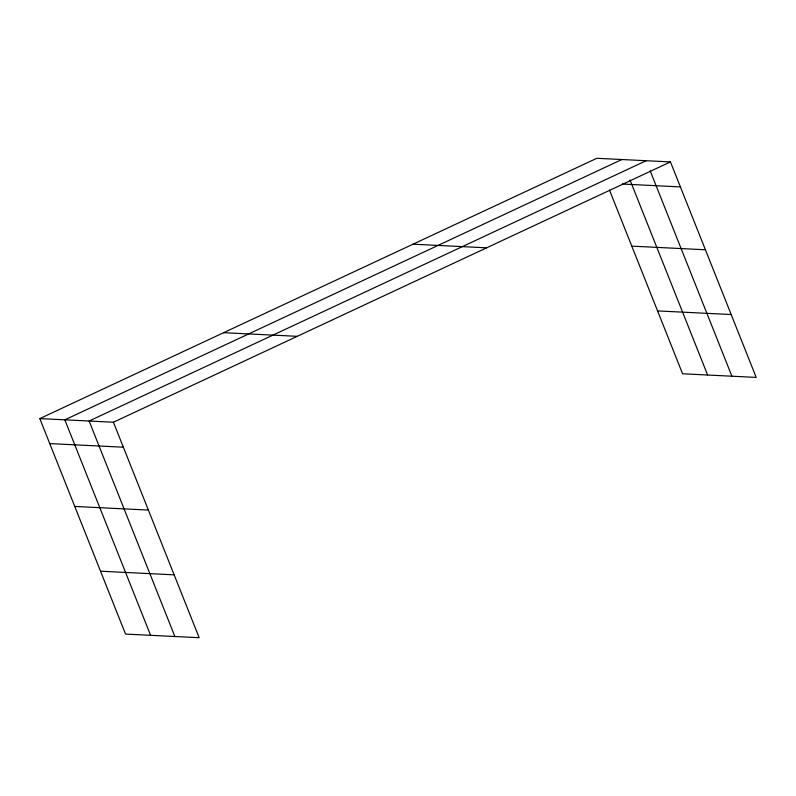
<?xml version="1.0" encoding="UTF-8"?>
<svg xmlns="http://www.w3.org/2000/svg" width="796" height="796" viewBox="0 0 796 796"><rect width="100%" height="100%" fill="white"/><g stroke="black" fill="none" stroke-linecap="round" stroke-linejoin="round"><path stroke-width="1.19" d="M39.8 418.596L113.42 422.228L199.169 637.705L125.549 634.084L39.8 418.596L596.831 158.295L670.451 161.916L756.2 377.404L682.58 373.772L609.507 190.135M621.865 159.528L64.824 419.83L150.583 635.308M646.153 160.722L89.122 421.024L174.871 636.511M113.42 422.228L670.451 161.916M622.273 184.035L680.391 186.901M631.795 246.143L705.405 249.765M413.015 244.193L486.625 247.825M657.566 310.908L731.186 314.539M223.626 332.698L297.236 336.32M49.74 443.581L123.36 447.203M74.754 506.445L148.374 510.067M100.535 571.21L174.145 574.841M650.223 170.941L731.902 376.21M629.994 179.966L707.614 375.006"/></g></svg>
